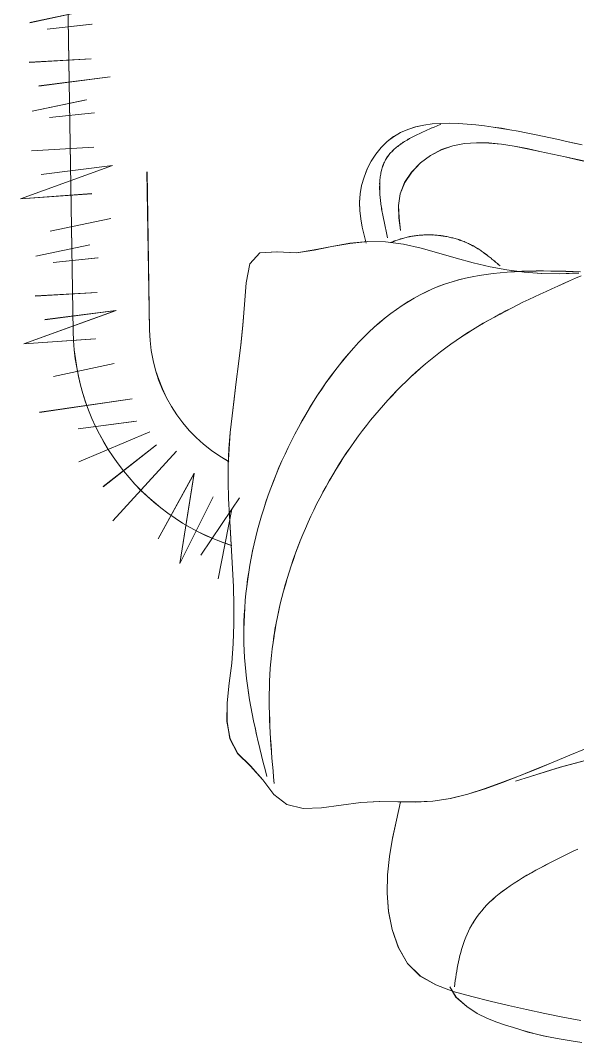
# Model space of a CAD drawing. Header units: centimetres. Extents: x 3695 to 5327, y 1631 to 2449.
# Drawn here: x 4615 to 4671.2, y 1802.5 to 1905.7 of the extents above; entities that cross this region are included whole.
import ezdxf

# ---------------------------------------------------------------- set-up
doc = ezdxf.new("R2010")
doc.units = ezdxf.units.CM
doc.layers.add('傢俱', color=7, linetype='Continuous', lineweight=15)

# ---------------------------------------------------------------- blocks, each defined once
blk = doc.blocks.new('沙發030')
for p, q in [((72.03, -2.78), (73.1, -2.96)), ((73.1, -2.96), (74.11, -3.14)), ((74.11, -3.14), (75.05, -3.33)), ((75.05, -3.33), (75.92, -3.52)), ((75.92, -3.52), (76.72, -3.72)), ((76.72, -3.72), (77.46, -3.93)), ((77.46, -3.93), (78.19, -4.16)), ((72.11, -5.02), (73.92, -5.38)), ((78.19, -4.16), (78.92, -4.4)), ((78.92, -4.4), (79.71, -4.67)), ((79.71, -4.67), (80.58, -4.97)), ((80.58, -4.97), (81.53, -5.35)), ((73.92, -5.38), (75.74, -5.77)), ((75.74, -5.77), (77.56, -6.19)), ((81.53, -5.35), (82.54, -5.87)), ((82.54, -5.87), (83.59, -6.59)), ((77.56, -6.19), (79.39, -6.63)), ((79.39, -6.63), (81.22, -7.1)), ((81.22, -7.1), (83.07, -7.61)), ((83.59, -6.59), (84.66, -7.57)), ((83.07, -7.61), (84.92, -8.15)), ((84.66, -7.57), (85.27, -8.6)), ((84.92, -8.15), (86.68, -8.83)), ((84.7, -9.24), (84.65, -9.56)), ((84.75, -8.93), (84.7, -9.24)), ((84.8, -8.62), (84.75, -8.93)), ((86.68, -8.83), (88.25, -9.76)), ((84.54, -10.19), (84.48, -10.5)), ((84.59, -9.87), (84.54, -10.19)), ((84.65, -9.56), (84.59, -9.87)), ((88.25, -9.76), (89.49, -11.05)), ((84.35, -11.12), (84.27, -11.44)), ((84.41, -10.81), (84.35, -11.12)), ((84.48, -10.5), (84.41, -10.81)), ((89.49, -11.05), (90.39, -12.68)), ((84.02, -12.36), (83.92, -12.67)), ((84.11, -12.06), (84.02, -12.36)), ((84.2, -11.75), (84.11, -12.06)), ((84.27, -11.44), (84.2, -11.75)), ((83.7, -13.28), (83.57, -13.59)), ((83.82, -12.98), (83.7, -13.28)), ((83.92, -12.67), (83.82, -12.98)), ((90.39, -12.68), (90.99, -14.49)), ((83.29, -14.19), (83.14, -14.49)), ((83.44, -13.89), (83.29, -14.19)), ((83.57, -13.59), (83.44, -13.89)), ((82.59, -15.37), (82.38, -15.66)), ((82.79, -15.08), (82.59, -15.37)), ((82.97, -14.78), (82.79, -15.08)), ((83.14, -14.49), (82.97, -14.78)), ((90.99, -14.49), (91.33, -16.33)), ((81.92, -16.24), (81.67, -16.53)), ((82.16, -15.95), (81.92, -16.24)), ((82.38, -15.66), (82.16, -15.95)), ((91.33, -16.33), (91.44, -18.17)), ((80.8, -17.37), (80.48, -17.64)), ((81.11, -17.09), (80.8, -17.37)), ((81.4, -16.81), (81.11, -17.09)), ((81.67, -16.53), (81.4, -16.81)), ((79.4, -18.45), (79.01, -18.71)), ((79.78, -18.18), (79.4, -18.45)), ((80.14, -17.91), (79.78, -18.18)), ((80.48, -17.64), (80.14, -17.91)), ((91.44, -18.17), (91.36, -20.01)), ((77.75, -19.49), (77.31, -19.74)), ((78.18, -19.23), (77.75, -19.49)), ((78.6, -18.97), (78.18, -19.23)), ((79.01, -18.71), (78.6, -18.97)), ((75.93, -20.48), (75.46, -20.72)), ((76.4, -20.23), (75.93, -20.48)), ((76.86, -19.99), (76.4, -20.23)), ((77.31, -19.74), (76.86, -19.99)), ((91.36, -20.01), (91.13, -21.85)), ((73.55, -21.64), (73.07, -21.87)), ((74.03, -21.42), (73.55, -21.64)), ((74.51, -21.19), (74.03, -21.42)), ((74.98, -20.95), (74.51, -21.19)), ((75.46, -20.72), (74.98, -20.95)), ((72.59, -22.09), (72.12, -22.31)), ((73.07, -21.87), (72.59, -22.09)), ((91.13, -21.85), (90.79, -23.69)), ((90.79, -23.69), (90.38, -25.52)), ((90.38, -25.52), (89.93, -27.36)), ((83.14, -28.02), (84.91, -27.61)), ((84.91, -27.61), (86.67, -27.37)), ((86.67, -27.37), (88.43, -27.32)), ((88.43, -27.32), (90.21, -27.37)), ((90.21, -27.37), (92.04, -27.42)), ((92.04, -27.42), (93.95, -27.35)), ((93.95, -27.35), (95.94, -27.11)), ((95.94, -27.11), (97.92, -26.88)), ((97.92, -26.88), (99.78, -26.86)), ((99.78, -26.86), (101.4, -27.27)), ((101.4, -27.27), (102.69, -28.32)), ((79.63, -29.16), (81.38, -28.55)), ((81.38, -28.55), (83.14, -28.02)), ((102.69, -28.32), (103.79, -29.8)), ((75.28, -30.15), (76.79, -29.71)), ((76.18, -30.45), (77.89, -29.8)), ((76.79, -29.71), (78.3, -29.27)), ((77.89, -29.8), (79.63, -29.16)), ((102.65, -29.41), (102.7, -30.06)), ((103.79, -29.8), (105.02, -31.23)), ((72.24, -30.98), (73.76, -30.58)), ((73.76, -30.58), (75.28, -30.15)), ((74.48, -31.11), (76.18, -30.45)), ((102.7, -30.06), (102.74, -30.7)), ((102.74, -30.7), (102.79, -31.35)), ((103.38, -30.14), (103.54, -30.84)), ((103.54, -30.84), (103.71, -31.55)), ((70.72, -31.35), (72.24, -30.98)), ((71.11, -32.45), (72.79, -31.78)), ((72.79, -31.78), (74.48, -31.11)), ((102.79, -31.35), (102.83, -31.99)), ((103.71, -31.55), (103.87, -32.25)), ((105.02, -31.23), (106.28, -32.5)), ((102.83, -31.99), (102.87, -32.63)), ((102.87, -32.63), (102.91, -33.28)), ((103.87, -32.25), (104.03, -32.96)), ((104.03, -32.96), (104.19, -33.66)), ((106.28, -32.5), (107.03, -34)), ((102.91, -33.28), (102.94, -33.92)), ((102.94, -33.92), (102.97, -34.57)), ((104.19, -33.66), (104.34, -34.37)), ((107.03, -34), (107.31, -35.73)), ((102.97, -34.57), (102.99, -35.21)), ((104.34, -34.37), (104.48, -35.08)), ((102.99, -35.21), (103, -35.86)), ((103, -35.86), (103.02, -36.51)), ((104.48, -35.08), (104.62, -35.78)), ((104.62, -35.78), (104.75, -36.49)), ((107.31, -35.73), (107.25, -37.63)), ((103.02, -36.51), (103.02, -37.15)), ((104.75, -36.49), (104.88, -37.2)), ((103.01, -37.8), (103, -38.45)), ((103.02, -37.15), (103.01, -37.8)), ((104.88, -37.2), (104.99, -37.91)), ((104.99, -37.91), (105.09, -38.62)), ((107.25, -37.63), (107.01, -39.62)), ((102.98, -39.09), (102.95, -39.74)), ((103, -38.45), (102.98, -39.09)), ((105.09, -38.62), (105.19, -39.33)), ((102.95, -39.74), (102.91, -40.39)), ((105.19, -39.33), (105.27, -40.04)), ((105.27, -40.04), (105.33, -40.75)), ((107.01, -39.62), (106.74, -41.63)), ((102.85, -41.04), (102.79, -41.69)), ((102.91, -40.39), (102.85, -41.04)), ((105.33, -40.75), (105.39, -41.46)), ((102.79, -41.69), (102.72, -42.34)), ((105.39, -41.46), (105.43, -42.18)), ((105.43, -42.18), (105.45, -42.89)), ((106.74, -41.63), (106.55, -43.62)), ((102.63, -42.99), (102.53, -43.64)), ((102.72, -42.34), (102.63, -42.99)), ((105.45, -42.89), (105.47, -43.61)), ((102.43, -44.28), (102.31, -44.93)), ((102.53, -43.64), (102.43, -44.28)), ((105.47, -44.33), (105.45, -45.04)), ((105.47, -43.61), (105.47, -44.33)), ((106.55, -43.62), (106.45, -45.56)), ((102.31, -44.93), (102.18, -45.58)), ((105.45, -45.04), (105.43, -45.76)), ((102.05, -46.23), (101.9, -46.87)), ((102.18, -45.58), (102.05, -46.23)), ((105.43, -45.76), (105.39, -46.48)), ((106.45, -45.56), (106.42, -47.46)), ((101.9, -46.87), (101.74, -47.52)), ((105.33, -47.19), (105.27, -47.91)), ((105.39, -46.48), (105.33, -47.19)), ((101.57, -48.16), (101.39, -48.8)), ((101.74, -47.52), (101.57, -48.16)), ((105.27, -47.91), (105.19, -48.63)), ((106.42, -47.46), (106.44, -49.34)), ((101.2, -49.44), (101.01, -50.08)), ((101.39, -48.8), (101.2, -49.44)), ((105.1, -49.34), (104.99, -50.06)), ((105.19, -48.63), (105.1, -49.34)), ((106.44, -49.34), (106.49, -51.17)), ((101.01, -50.08), (100.8, -50.72)), ((104.99, -50.06), (104.87, -50.77)), ((106.47, -57.16), (107.95, -50.16)), ((100.58, -51.35), (100.36, -51.98)), ((100.8, -50.72), (100.58, -51.35)), ((104.74, -51.48), (104.6, -52.19)), ((104.87, -50.77), (104.74, -51.48)), ((106.49, -51.17), (106.57, -52.98)), ((100.36, -51.98), (100.12, -52.61)), ((104.6, -52.19), (104.45, -52.91)), ((106.47, -57.16), (109.68, -52.56)), ((108.35, -58.44), (111.82, -51.76)), ((111.82, -51.76), (110.22, -60.84)), ((99.87, -53.24), (99.62, -53.86)), ((100.12, -52.61), (99.87, -53.24)), ((104.28, -53.61), (104.1, -54.32)), ((104.45, -52.91), (104.28, -53.61)), ((106.57, -52.98), (106.66, -54.76)), ((99.36, -54.48), (99.08, -55.1)), ((99.62, -53.86), (99.36, -54.48)), ((104.1, -54.32), (103.91, -55.03)), ((110.22, -60.84), (113.96, -54.3)), ((99.08, -55.1), (98.8, -55.71)), ((103.91, -55.03), (103.71, -55.73)), ((106.66, -54.76), (106.73, -56.5)), ((98.51, -56.32), (98.21, -56.92)), ((98.8, -55.71), (98.51, -56.32)), ((103.49, -56.43), (103.26, -57.13)), ((103.71, -55.73), (103.49, -56.43)), ((106.73, -56.5), (106.79, -58.23)), ((111.95, -63.11), (118.5, -56.17)), ((97.91, -57.52), (97.59, -58.12)), ((98.21, -56.92), (97.91, -57.52)), ((103.26, -57.13), (103.02, -57.83)), ((105.68, -58.3), (106.47, -57.16)), ((97.27, -58.71), (96.93, -59.3)), ((97.59, -58.12), (97.27, -58.71)), ((102.77, -58.52), (102.51, -59.21)), ((103.02, -57.83), (102.77, -58.52)), ((106.79, -58.23), (106.8, -59.92)), ((96.93, -59.3), (96.59, -59.88)), ((102.51, -59.21), (102.23, -59.9)), ((113.96, -63.77), (119.43, -59.64)), ((96.24, -60.45), (95.89, -61.03)), ((96.59, -59.88), (96.24, -60.45)), ((101.95, -60.58), (101.65, -61.27)), ((102.23, -59.9), (101.95, -60.58)), ((106.8, -59.92), (106.76, -61.6)), ((95.52, -61.59), (95.15, -62.15)), ((95.89, -61.03), (95.52, -61.59)), ((101.65, -61.27), (101.34, -61.95)), ((106.76, -61.6), (106.66, -63.25)), ((94.77, -62.71), (94.38, -63.26)), ((95.15, -62.15), (94.77, -62.71)), ((101.02, -62.62), (100.69, -63.29)), ((101.34, -61.95), (101.02, -62.62)), ((114.62, -65.11), (121.83, -62.17)), ((93.98, -63.8), (93.58, -64.34)), ((94.38, -63.26), (93.98, -63.8)), ((100.69, -63.29), (100.35, -63.96)), ((106.66, -63.25), (106.5, -64.91)), ((93.17, -64.87), (92.75, -65.39)), ((93.58, -64.34), (93.17, -64.87)), ((99.99, -64.62), (99.63, -65.28)), ((100.35, -63.96), (99.99, -64.62)), ((106.5, -64.91), (106.3, -66.57)), ((92.33, -65.91), (91.9, -66.42)), ((92.75, -65.39), (92.33, -65.91)), ((99.25, -65.94), (98.87, -66.59)), ((99.63, -65.28), (99.25, -65.94)), ((115.96, -66.18), (121.83, -65.51)), ((91.46, -66.92), (91.01, -67.41)), ((91.9, -66.42), (91.46, -66.92)), ((98.87, -66.59), (98.47, -67.24)), ((106.3, -66.57), (106.07, -68.27)), ((90.56, -67.9), (90.1, -68.38)), ((91.01, -67.41), (90.56, -67.9)), ((98.06, -67.88), (97.64, -68.51)), ((98.47, -67.24), (98.06, -67.88)), ((116.36, -68.44), (125.71, -67.24)), ((89.63, -68.85), (89.16, -69.31)), ((90.1, -68.38), (89.63, -68.85)), ((97.64, -68.51), (97.21, -69.14)), ((106.07, -68.27), (105.82, -70.01)), ((88.68, -69.77), (88.2, -70.21)), ((89.16, -69.31), (88.68, -69.77)), ((96.77, -69.75), (96.32, -70.36)), ((97.21, -69.14), (96.77, -69.75)), ((105.82, -70.01), (105.56, -71.82)), ((87.21, -71.08), (86.7, -71.5)), ((87.7, -70.65), (87.21, -71.08)), ((88.2, -70.21), (87.7, -70.65)), ((95.86, -70.96), (95.39, -71.54)), ((96.32, -70.36), (95.86, -70.96)), ((118.09, -72.05), (124.24, -70.85)), ((86.19, -71.91), (85.68, -72.31)), ((86.7, -71.5), (86.19, -71.91)), ((94.91, -72.12), (94.42, -72.68)), ((95.39, -71.54), (94.91, -72.12)), ((105.56, -71.82), (105.31, -73.71)), ((84.63, -73.08), (84.1, -73.46)), ((85.16, -72.7), (84.63, -73.08)), ((85.68, -72.31), (85.16, -72.7)), ((94.42, -72.68), (93.92, -73.23)), ((83.02, -74.17), (82.47, -74.51)), ((83.56, -73.82), (83.02, -74.17)), ((84.1, -73.46), (83.56, -73.82)), ((93.41, -73.76), (92.88, -74.28)), ((93.92, -73.23), (93.41, -73.76)), ((105.31, -73.71), (105.07, -75.69)), ((127.17, -74.18), (117.83, -77.38)), ((119.96, -74.58), (127.17, -74.18)), ((81.36, -75.18), (80.8, -75.5)), ((81.92, -74.85), (81.36, -75.18)), ((82.47, -74.51), (81.92, -74.85)), ((91.81, -75.28), (91.26, -75.75)), ((92.35, -74.79), (91.81, -75.28)), ((92.88, -74.28), (92.35, -74.79)), ((79.67, -76.11), (79.1, -76.41)), ((80.24, -75.81), (79.67, -76.11)), ((80.8, -75.5), (80.24, -75.81)), ((90.7, -76.2), (90.13, -76.63)), ((91.26, -75.75), (90.7, -76.2)), ((105.07, -75.69), (104.86, -77.78)), ((114.48, -75.34), (114.48, -91.33)), ((122.18, -75.34), (122.18, -113.77)), ((77.36, -77.27), (76.78, -77.55)), ((77.94, -76.99), (77.36, -77.27)), ((78.52, -76.71), (77.94, -76.99)), ((79.1, -76.41), (78.52, -76.71)), ((89.55, -77.04), (88.95, -77.44)), ((90.13, -76.63), (89.55, -77.04)), ((117.83, -77.38), (125.04, -76.58)), ((75.01, -78.36), (74.42, -78.62)), ((75.6, -78.09), (75.01, -78.36)), ((76.19, -77.82), (75.6, -78.09)), ((76.78, -77.55), (76.19, -77.82)), ((87.74, -78.16), (87.13, -78.48)), ((88.35, -77.81), (87.74, -78.16)), ((88.95, -77.44), (88.35, -77.81)), ((104.86, -77.78), (104.67, -79.97)), ((72.63, -79.39), (72.03, -79.64)), ((73.23, -79.13), (72.63, -79.39)), ((73.82, -78.88), (73.23, -79.13)), ((74.42, -78.62), (73.82, -78.88)), ((85.21, -79.31), (84.56, -79.54)), ((85.86, -79.06), (85.21, -79.31)), ((86.5, -78.78), (85.86, -79.06)), ((87.13, -78.48), (86.5, -78.78)), ((119.7, -79.25), (125.97, -78.99)), ((71.44, -79.89), (70.84, -80.14)), ((73, -80.37), (71.09, -80.42)), ((72.03, -79.64), (71.44, -79.89)), ((74.83, -80.44), (73, -80.37)), ((76.6, -80.6), (74.83, -80.44)), ((80.45, -80.43), (79.74, -80.51)), ((81.15, -80.33), (80.45, -80.43)), ((81.85, -80.21), (81.15, -80.33)), ((82.54, -80.08), (81.85, -80.21)), ((83.22, -79.92), (82.54, -80.08)), ((83.89, -79.74), (83.22, -79.92)), ((84.56, -79.54), (83.89, -79.74)), ((104.67, -79.97), (104.25, -81.89)), ((71.66, -80.57), (70.91, -80.54)), ((72.41, -80.61), (71.66, -80.57)), ((73.15, -80.64), (72.41, -80.61)), ((73.9, -80.66), (73.15, -80.64)), ((74.64, -80.68), (73.9, -80.66)), ((75.38, -80.69), (74.64, -80.68)), ((76.12, -80.69), (75.38, -80.69)), ((76.85, -80.68), (76.12, -80.69)), ((78.33, -80.86), (76.6, -80.6)), ((77.58, -80.66), (76.85, -80.68)), ((78.31, -80.62), (77.58, -80.66)), ((79.03, -80.57), (78.31, -80.62)), ((80.03, -81.2), (78.33, -80.86)), ((79.02, -81.27), (79.11, -81.35)), ((79.74, -80.51), (79.03, -80.57)), ((79.11, -81.35), (79.2, -81.43)), ((79.2, -81.43), (79.29, -81.5)), ((81.73, -81.63), (80.03, -81.2)), ((79.29, -81.5), (79.38, -81.58)), ((79.38, -81.58), (79.47, -81.66)), ((79.47, -81.66), (79.56, -81.74)), ((79.56, -81.74), (79.65, -81.82)), ((79.65, -81.82), (79.74, -81.89)), ((79.74, -81.89), (79.83, -81.97)), ((79.83, -81.97), (79.92, -82.05)), ((79.92, -82.05), (80.01, -82.12)), ((80.01, -82.12), (80.1, -82.2)), ((80.1, -82.2), (80.2, -82.27)), ((80.2, -82.27), (80.29, -82.35)), ((80.29, -82.35), (80.38, -82.42)), ((80.38, -82.42), (80.48, -82.49)), ((80.48, -82.49), (80.57, -82.56)), ((83.44, -82.12), (81.73, -81.63)), ((85.18, -82.66), (83.44, -82.12)), ((104.25, -81.89), (103.24, -82.98)), ((119.56, -82.72), (124.1, -82.32)), ((80.57, -82.56), (80.66, -82.63)), ((80.66, -82.63), (80.76, -82.7)), ((80.76, -82.7), (80.86, -82.77)), ((80.86, -82.77), (80.95, -82.84)), ((80.95, -82.84), (81.05, -82.91)), ((81.05, -82.91), (81.15, -82.98)), ((81.15, -82.98), (81.25, -83.04)), ((81.25, -83.04), (81.35, -83.1)), ((81.35, -83.1), (81.45, -83.17)), ((81.45, -83.17), (81.55, -83.23)), ((81.55, -83.23), (81.65, -83.29)), ((81.65, -83.29), (81.75, -83.35)), ((81.75, -83.35), (81.86, -83.41)), ((81.86, -83.41), (81.96, -83.46)), ((81.96, -83.46), (82.07, -83.52)), ((82.07, -83.52), (82.17, -83.57)), ((86.94, -83.18), (85.18, -82.66)), ((88.72, -83.62), (86.94, -83.18)), ((95.96, -83.5), (94.15, -83.78)), ((97.75, -83.17), (95.96, -83.5)), ((99.54, -82.92), (97.75, -83.17)), ((101.49, -83.05), (99.54, -82.92)), ((103.24, -82.98), (101.49, -83.05)), ((120.36, -84.06), (125.84, -82.99)), ((82.17, -83.57), (82.28, -83.62)), ((82.28, -83.62), (82.39, -83.67)), ((82.39, -83.67), (82.5, -83.72)), ((82.5, -83.72), (82.61, -83.77)), ((82.61, -83.77), (82.72, -83.81)), ((82.72, -83.81), (82.83, -83.86)), ((82.83, -83.86), (82.94, -83.9)), ((82.94, -83.9), (83.06, -83.94)), ((83.06, -83.94), (83.17, -83.98)), ((83.17, -83.98), (83.28, -84.02)), ((83.28, -84.02), (83.4, -84.06)), ((83.4, -84.06), (83.51, -84.1)), ((83.51, -84.1), (83.63, -84.13)), ((83.63, -84.13), (83.75, -84.16)), ((83.75, -84.16), (83.87, -84.19)), ((83.87, -84.19), (83.98, -84.22)), ((83.98, -84.22), (84.1, -84.25)), ((84.1, -84.25), (84.22, -84.28)), ((84.22, -84.28), (84.34, -84.3)), ((84.34, -84.3), (84.46, -84.33)), ((84.46, -84.33), (84.58, -84.35)), ((84.58, -84.35), (84.7, -84.37)), ((84.7, -84.37), (84.82, -84.39)), ((84.82, -84.39), (84.94, -84.41)), ((84.94, -84.41), (85.06, -84.43)), ((85.06, -84.43), (85.18, -84.44)), ((85.18, -84.44), (85.31, -84.45)), ((85.31, -84.45), (85.43, -84.47)), ((85.43, -84.47), (85.55, -84.48)), ((85.55, -84.48), (85.67, -84.49)), ((85.67, -84.49), (85.79, -84.49)), ((85.79, -84.49), (85.92, -84.5)), ((85.92, -84.5), (86.04, -84.5)), ((86.04, -84.5), (86.16, -84.51)), ((86.16, -84.51), (86.28, -84.51)), ((86.28, -84.51), (86.41, -84.51)), ((86.41, -84.51), (86.53, -84.51)), ((86.53, -84.51), (86.65, -84.51)), ((86.65, -84.51), (86.77, -84.5)), ((86.77, -84.5), (86.89, -84.5)), ((86.89, -84.5), (87.01, -84.49)), ((87.01, -84.49), (87.14, -84.48)), ((87.14, -84.48), (87.26, -84.47)), ((87.26, -84.47), (87.38, -84.46)), ((87.38, -84.46), (87.5, -84.44)), ((87.5, -84.44), (87.62, -84.43)), ((87.62, -84.43), (87.74, -84.41)), ((87.74, -84.41), (87.86, -84.4)), ((87.86, -84.4), (87.98, -84.38)), ((87.98, -84.38), (88.1, -84.36)), ((88.1, -84.36), (88.21, -84.33)), ((88.21, -84.33), (88.33, -84.31)), ((88.33, -84.31), (88.45, -84.28)), ((88.45, -84.28), (88.57, -84.26)), ((88.57, -84.26), (88.68, -84.23)), ((88.68, -84.23), (88.8, -84.2)), ((90.52, -83.89), (88.72, -83.62)), ((88.8, -84.2), (88.91, -84.17)), ((88.91, -84.17), (89.03, -84.14)), ((89.03, -84.14), (89.14, -84.1)), ((89.14, -84.1), (89.25, -84.07)), ((89.25, -84.07), (89.37, -84.03)), ((89.37, -84.03), (89.48, -83.99)), ((89.48, -83.99), (89.59, -83.95)), ((89.59, -83.95), (89.7, -83.92)), ((89.7, -83.92), (89.81, -83.88)), ((89.81, -83.88), (89.93, -83.84)), ((89.93, -83.84), (90.04, -83.8)), ((90.32, -84.29), (90.35, -84.45)), ((90.35, -84.45), (90.38, -84.62)), ((92.33, -83.94), (90.52, -83.89)), ((94.15, -83.78), (92.33, -83.94)), ((92.68, -84.59), (92.48, -83.77)), ((89, -85.02), (89.14, -86.27)), ((90.38, -84.62), (90.42, -84.78)), ((90.42, -84.78), (90.45, -84.95)), ((90.45, -84.95), (90.49, -85.11)), ((90.49, -85.11), (90.52, -85.27)), ((90.52, -85.27), (90.55, -85.44)), ((90.55, -85.44), (90.58, -85.6)), ((92.86, -85.41), (92.68, -84.59)), ((93, -86.23), (92.86, -85.41)), ((118.21, -86.69), (124.35, -85.49)), ((89.14, -86.27), (89.16, -87.51)), ((90.58, -85.6), (90.62, -85.76)), ((90.62, -85.76), (90.65, -85.92)), ((90.65, -85.92), (90.68, -86.09)), ((90.68, -86.09), (90.71, -86.25)), ((90.71, -86.25), (90.73, -86.41)), ((90.73, -86.41), (90.76, -86.57)), ((90.76, -86.57), (90.79, -86.73)), ((93.08, -87.07), (93, -86.23)), ((89.16, -87.51), (88.98, -88.7)), ((90.79, -86.73), (90.82, -86.89)), ((90.82, -86.89), (90.84, -87.05)), ((90.84, -87.05), (90.86, -87.21)), ((90.86, -87.21), (90.89, -87.36)), ((90.89, -87.36), (90.91, -87.52)), ((90.91, -87.52), (90.93, -87.68)), ((93.09, -87.91), (93.08, -87.07)), ((90.93, -87.68), (90.95, -87.83)), ((90.95, -87.83), (90.96, -87.99)), ((90.96, -87.99), (90.98, -88.14)), ((90.98, -88.14), (90.99, -88.29)), ((90.99, -88.29), (91, -88.44)), ((91, -88.44), (91.02, -88.6)), ((91.02, -88.6), (91.02, -88.74)), ((93.02, -88.76), (93.09, -87.91)), ((88.98, -88.7), (88.5, -89.84)), ((91.02, -88.74), (91.03, -88.89)), ((91.03, -88.89), (91.04, -89.04)), ((91.04, -89.48), (91.03, -89.62)), ((91.03, -89.62), (91.03, -89.76)), ((91.04, -89.04), (91.04, -89.19)), ((91.04, -89.19), (91.04, -89.33)), ((91.04, -89.33), (91.04, -89.48)), ((92.59, -90.44), (92.85, -89.61)), ((92.85, -89.61), (93.02, -88.76)), ((127.29, -88.82), (117.94, -92.02)), ((120.08, -89.22), (127.29, -88.82)), ((88.5, -89.84), (87.78, -90.87)), ((90.91, -90.71), (90.89, -90.84)), ((90.94, -90.58), (90.91, -90.71)), ((90.96, -90.45), (90.94, -90.58)), ((90.98, -90.31), (90.96, -90.45)), ((90.99, -90.18), (90.98, -90.31)), ((91.01, -90.04), (90.99, -90.18)), ((91.02, -89.9), (91.01, -90.04)), ((91.03, -89.76), (91.02, -89.9)), ((92.26, -91.25), (92.59, -90.44)), ((71.03, -91.86), (69.79, -91.57)), ((86.88, -91.78), (85.85, -92.53)), ((87.78, -90.87), (86.88, -91.78)), ((90.62, -91.7), (90.56, -91.82)), ((90.66, -91.59), (90.62, -91.7)), ((90.71, -91.47), (90.66, -91.59)), ((90.75, -91.34), (90.71, -91.47)), ((90.79, -91.22), (90.75, -91.34)), ((90.83, -91.1), (90.79, -91.22)), ((90.86, -90.97), (90.83, -91.1)), ((90.89, -90.84), (90.86, -90.97)), ((91.85, -92.03), (92.26, -91.25)), ((117.94, -92.02), (125.15, -91.22)), ((72.28, -92.15), (71.03, -91.86)), ((73.55, -92.45), (72.28, -92.15)), ((74.82, -92.75), (73.55, -92.45)), ((76.11, -93.05), (74.82, -92.75)), ((85.85, -92.53), (84.75, -93.08)), ((89.94, -92.77), (89.85, -92.87)), ((90.02, -92.67), (89.94, -92.77)), ((90.1, -92.57), (90.02, -92.67)), ((90.18, -92.47), (90.1, -92.57)), ((90.25, -92.37), (90.18, -92.47)), ((90.32, -92.26), (90.25, -92.37)), ((90.39, -92.15), (90.32, -92.26)), ((90.45, -92.04), (90.39, -92.15)), ((90.51, -91.93), (90.45, -92.04)), ((90.56, -91.82), (90.51, -91.93)), ((90.82, -93.41), (91.37, -92.75)), ((91.37, -92.75), (91.85, -92.03)), ((70.53, -93.34), (71.33, -93.53)), ((71.33, -93.53), (72.13, -93.72)), ((72.13, -93.72), (72.93, -93.91)), ((77.39, -93.32), (76.11, -93.05)), ((78.67, -93.53), (77.39, -93.32)), ((79.94, -93.68), (78.67, -93.53)), ((81.19, -93.73), (79.94, -93.68)), ((82.41, -93.66), (81.19, -93.73)), ((83.6, -93.45), (82.41, -93.66)), ((84.75, -93.08), (83.6, -93.45)), ((88.7, -93.81), (88.58, -93.89)), ((88.81, -93.73), (88.7, -93.81)), ((88.93, -93.65), (88.81, -93.73)), ((89.04, -93.57), (88.93, -93.65)), ((89.15, -93.49), (89.04, -93.57)), ((89.26, -93.4), (89.15, -93.49)), ((89.37, -93.32), (89.26, -93.4)), ((89.47, -93.23), (89.37, -93.32)), ((89.57, -93.14), (89.47, -93.23)), ((89.66, -93.05), (89.57, -93.14)), ((89.76, -92.96), (89.66, -93.05)), ((89.85, -92.87), (89.76, -92.96)), ((90.22, -93.99), (90.82, -93.41)), ((119.81, -93.89), (126.08, -93.63)), ((72.93, -93.91), (73.73, -94.1)), ((73.73, -94.1), (74.53, -94.29)), ((74.53, -94.29), (75.34, -94.47)), ((75.34, -94.47), (76.16, -94.65)), ((76.16, -94.65), (76.98, -94.82)), ((76.98, -94.82), (77.81, -94.98)), ((86.69, -94.86), (86.55, -94.92)), ((86.84, -94.8), (86.69, -94.86)), ((86.98, -94.73), (86.84, -94.8)), ((87.12, -94.67), (86.98, -94.73)), ((87.26, -94.6), (87.12, -94.67)), ((87.4, -94.53), (87.26, -94.6)), ((87.54, -94.47), (87.4, -94.53)), ((87.67, -94.4), (87.54, -94.47)), ((87.81, -94.33), (87.67, -94.4)), ((87.94, -94.26), (87.81, -94.33)), ((88.07, -94.19), (87.94, -94.26)), ((88.2, -94.11), (88.07, -94.19)), ((88.33, -94.04), (88.2, -94.11)), ((88.45, -93.96), (88.33, -94.04)), ((88.58, -93.89), (88.45, -93.96)), ((88.85, -94.88), (89.56, -94.48)), ((89.56, -94.48), (90.22, -93.99)), ((77.81, -94.98), (78.64, -95.14)), ((78.64, -95.14), (79.49, -95.28)), ((79.49, -95.28), (80.35, -95.41)), ((80.35, -95.41), (81.22, -95.52)), ((81.22, -95.52), (82.11, -95.62)), ((82.11, -95.62), (82.99, -95.69)), ((82.99, -95.69), (83.88, -95.73)), ((83.88, -95.73), (84.76, -95.74)), ((84.9, -95.59), (84.75, -95.65)), ((84.76, -95.74), (85.63, -95.69)), ((85.06, -95.53), (84.9, -95.59)), ((85.21, -95.47), (85.06, -95.53)), ((85.36, -95.41), (85.21, -95.47)), ((85.51, -95.35), (85.36, -95.41)), ((85.66, -95.29), (85.51, -95.35)), ((85.63, -95.69), (86.48, -95.59)), ((85.81, -95.23), (85.66, -95.29)), ((85.96, -95.17), (85.81, -95.23)), ((86.11, -95.11), (85.96, -95.17)), ((86.26, -95.05), (86.11, -95.11)), ((86.4, -94.99), (86.26, -95.05)), ((86.55, -94.92), (86.4, -94.99)), ((86.48, -95.59), (87.3, -95.43)), ((87.3, -95.43), (88.09, -95.19)), ((88.09, -95.19), (88.85, -94.88)), ((119.68, -97.36), (124.22, -96.96)), ((120.48, -98.7), (125.95, -97.63)), ((118.05, -100.97), (125.26, -100.17)), ((119.92, -102.83), (126.2, -102.57)), ((119.79, -106.3), (124.33, -105.9)), ((120.59, -107.64), (126.06, -106.57))]:
    blk.add_line(p, q)
for radius, end in [(23.1, 71.1289), (15.4, 60.2568)]:
    blk.add_arc((99.08, -75.34), radius, 0, end)

msp = doc.modelspace()

# ---------------------------------------------------------------- linework, layer by layer
at = {"layer": '傢俱'}
for p, q in [((4620.32, 1874.29), (4619.7, 1912.71)), ((4621.38, 1906.61), (4615.93, 1905.45)), ((4622.21, 1905.29), (4617.67, 1904.81)), ((4622.13, 1901.82), (4615.86, 1901.45)), ((4624.03, 1899.98), (4616.83, 1899.06)), ((4621.64, 1897.67), (4616.18, 1896.51)), ((4622.46, 1896.35), (4617.93, 1895.87)), ((4654.08, 1894.69), (4653.33, 1894.36)), ((4654.86, 1894.94), (4654.08, 1894.69)), ((4655.69, 1895.11), (4654.86, 1894.94)), ((4655.63, 1894.45), (4655.77, 1894.51)), ((4656.53, 1895.23), (4655.69, 1895.11)), ((4655.77, 1894.51), (4655.92, 1894.58)), ((4655.92, 1894.58), (4656.06, 1894.64)), ((4656.06, 1894.64), (4656.21, 1894.7)), ((4656.21, 1894.7), (4656.36, 1894.77)), ((4656.36, 1894.77), (4656.51, 1894.83)), ((4656.51, 1894.83), (4656.66, 1894.89)), ((4657.4, 1895.29), (4656.53, 1895.23)), ((4656.66, 1894.89), (4656.81, 1894.96)), ((4656.81, 1894.96), (4656.96, 1895.02)), ((4656.96, 1895.02), (4657.11, 1895.08)), ((4657.11, 1895.08), (4657.26, 1895.14)), ((4657.26, 1895.14), (4657.41, 1895.2)), ((4658.28, 1895.3), (4657.4, 1895.29)), ((4659.17, 1895.27), (4658.28, 1895.3)), ((4660.06, 1895.21), (4659.17, 1895.27)), ((4660.94, 1895.13), (4660.06, 1895.21)), ((4661.81, 1895.03), (4660.94, 1895.13)), ((4662.68, 1894.91), (4661.81, 1895.03)), ((4663.53, 1894.79), (4662.68, 1894.91)), ((4664.37, 1894.65), (4663.53, 1894.79)), ((4665.2, 1894.5), (4664.37, 1894.65)), ((4666.02, 1894.34), (4665.2, 1894.5)), ((4651.97, 1893.45), (4651.38, 1892.86)), ((4652.62, 1893.95), (4651.97, 1893.45)), ((4653.33, 1894.36), (4652.62, 1893.95)), ((4653.62, 1893.38), (4653.74, 1893.46)), ((4653.74, 1893.46), (4653.86, 1893.53)), ((4653.86, 1893.53), (4653.99, 1893.61)), ((4653.99, 1893.61), (4654.11, 1893.68)), ((4654.11, 1893.68), (4654.24, 1893.76)), ((4654.24, 1893.76), (4654.37, 1893.83)), ((4654.37, 1893.83), (4654.51, 1893.9)), ((4654.51, 1893.9), (4654.64, 1893.97)), ((4654.64, 1893.97), (4654.78, 1894.04)), ((4654.78, 1894.04), (4654.92, 1894.11)), ((4654.92, 1894.11), (4655.06, 1894.18)), ((4655.06, 1894.18), (4655.2, 1894.25)), ((4655.2, 1894.25), (4655.34, 1894.31)), ((4655.34, 1894.31), (4655.48, 1894.38)), ((4655.48, 1894.38), (4655.63, 1894.45)), ((4666.84, 1894.18), (4666.02, 1894.34)), ((4667.65, 1894.01), (4666.84, 1894.18)), ((4668.46, 1893.84), (4667.65, 1894.01)), ((4669.26, 1893.66), (4668.46, 1893.84)), ((4670.06, 1893.48), (4669.26, 1893.66)), ((4670.87, 1893.3), (4670.06, 1893.48)), ((4622.39, 1892.88), (4616.12, 1892.51)), ((4651.38, 1892.86), (4650.84, 1892.2)), ((4652.36, 1892.34), (4652.45, 1892.43)), ((4652.45, 1892.43), (4652.54, 1892.53)), ((4652.54, 1892.53), (4652.63, 1892.62)), ((4652.63, 1892.62), (4652.73, 1892.71)), ((4652.73, 1892.71), (4652.83, 1892.8)), ((4652.83, 1892.8), (4652.94, 1892.88)), ((4652.94, 1892.88), (4653.04, 1892.97)), ((4653.04, 1892.97), (4653.15, 1893.05)), ((4653.15, 1893.05), (4653.27, 1893.14)), ((4653.27, 1893.14), (4653.38, 1893.22)), ((4653.38, 1893.22), (4653.5, 1893.3)), ((4653.5, 1893.3), (4653.62, 1893.38)), ((4656.37, 1892.06), (4657.46, 1892.64)), ((4657.46, 1892.64), (4658.6, 1893.02)), ((4658.6, 1893.02), (4659.78, 1893.25)), ((4659.78, 1893.25), (4661.01, 1893.34)), ((4661.01, 1893.34), (4662.25, 1893.31)), ((4662.25, 1893.31), (4663.52, 1893.19)), ((4663.52, 1893.19), (4664.81, 1892.99)), ((4664.81, 1892.99), (4666.1, 1892.74)), ((4666.1, 1892.74), (4667.38, 1892.47)), ((4667.38, 1892.47), (4668.66, 1892.19)), ((4671.67, 1893.12), (4670.87, 1893.3)), ((4650.37, 1891.47), (4649.98, 1890.69)), ((4650.84, 1892.2), (4650.37, 1891.47)), ((4651.66, 1891.28), (4651.71, 1891.39)), ((4651.71, 1891.39), (4651.77, 1891.5)), ((4651.77, 1891.5), (4651.83, 1891.62)), ((4651.83, 1891.62), (4651.9, 1891.72)), ((4651.9, 1891.72), (4651.96, 1891.83)), ((4651.96, 1891.83), (4652.04, 1891.94)), ((4652.04, 1891.94), (4652.11, 1892.04)), ((4652.11, 1892.04), (4652.19, 1892.14)), ((4652.19, 1892.14), (4652.27, 1892.24)), ((4652.27, 1892.24), (4652.36, 1892.34)), ((4655.35, 1891.3), (4656.37, 1892.06)), ((4668.66, 1892.19), (4669.93, 1891.91)), ((4669.93, 1891.91), (4671.19, 1891.63)), ((4671.19, 1891.63), (4672.44, 1891.36)), ((4614.99, 1887.69), (4624.29, 1891.04)), ((4624.29, 1891.04), (4617.09, 1890.12)), ((4628.02, 1874.42), (4627.76, 1890.4)), ((4649.98, 1890.69), (4649.65, 1889.87)), ((4651.35, 1890.3), (4651.38, 1890.42)), ((4651.38, 1890.42), (4651.41, 1890.55)), ((4651.41, 1890.55), (4651.44, 1890.68)), ((4651.44, 1890.68), (4651.48, 1890.8)), ((4651.48, 1890.8), (4651.52, 1890.92)), ((4651.52, 1890.92), (4651.56, 1891.04)), ((4651.56, 1891.04), (4651.61, 1891.16)), ((4651.61, 1891.16), (4651.66, 1891.28)), ((4653.75, 1889.33), (4654.45, 1890.38)), ((4654.45, 1890.38), (4655.35, 1891.3)), ((4649.65, 1889.87), (4649.41, 1889.03)), ((4651.23, 1889.21), (4651.24, 1889.35)), ((4651.24, 1889.35), (4651.25, 1889.49)), ((4651.25, 1889.49), (4651.26, 1889.63)), ((4651.26, 1889.63), (4651.27, 1889.77)), ((4651.27, 1889.77), (4651.29, 1889.9)), ((4651.29, 1889.9), (4651.31, 1890.03)), ((4651.31, 1890.03), (4651.33, 1890.17)), ((4651.33, 1890.17), (4651.35, 1890.3)), ((4653.3, 1888.19), (4653.75, 1889.33)), ((4649.41, 1889.03), (4649.26, 1888.17)), ((4651.23, 1889.07), (4651.23, 1889.21)), ((4651.23, 1888.93), (4651.23, 1889.07)), ((4651.23, 1888.78), (4651.23, 1888.93)), ((4651.23, 1888.64), (4651.23, 1888.78)), ((4651.23, 1888.49), (4651.23, 1888.64)), ((4651.24, 1888.35), (4651.23, 1888.49)), ((4651.25, 1888.2), (4651.24, 1888.35)), ((4622.19, 1888.2), (4614.99, 1887.69)), ((4649.26, 1888.17), (4649.19, 1887.32)), ((4649.19, 1887.32), (4649.22, 1886.48)), ((4651.26, 1888.05), (4651.25, 1888.2)), ((4651.27, 1887.9), (4651.26, 1888.05)), ((4651.29, 1887.74), (4651.27, 1887.9)), ((4651.3, 1887.59), (4651.29, 1887.74)), ((4651.32, 1887.44), (4651.3, 1887.59)), ((4651.34, 1887.29), (4651.32, 1887.44)), ((4651.36, 1887.13), (4651.34, 1887.29)), ((4653.13, 1886.99), (4653.3, 1888.19)), ((4649.22, 1886.48), (4649.32, 1885.65)), ((4651.39, 1886.97), (4651.36, 1887.13)), ((4651.41, 1886.82), (4651.39, 1886.97)), ((4651.43, 1886.66), (4651.41, 1886.82)), ((4651.46, 1886.5), (4651.43, 1886.66)), ((4651.49, 1886.34), (4651.46, 1886.5)), ((4651.52, 1886.19), (4651.49, 1886.34)), ((4653.18, 1885.76), (4653.13, 1886.99)), ((4624.1, 1885.7), (4617.98, 1884.4)), ((4649.32, 1885.65), (4649.47, 1884.83)), ((4651.55, 1886.03), (4651.52, 1886.19)), ((4651.58, 1885.87), (4651.55, 1886.03)), ((4651.61, 1885.7), (4651.58, 1885.87)), ((4651.64, 1885.54), (4651.61, 1885.7)), ((4651.67, 1885.38), (4651.64, 1885.54)), ((4651.71, 1885.22), (4651.67, 1885.38)), ((4651.74, 1885.06), (4651.71, 1885.22)), ((4653.33, 1884.5), (4653.18, 1885.76)), ((4649.47, 1884.83), (4649.66, 1884.01)), ((4651.78, 1884.9), (4651.74, 1885.06)), ((4651.81, 1884.73), (4651.78, 1884.9)), ((4651.85, 1884.57), (4651.81, 1884.73)), ((4651.88, 1884.41), (4651.85, 1884.57)), ((4651.92, 1884.24), (4651.88, 1884.41)), ((4651.96, 1884.08), (4651.92, 1884.24)), ((4646.4, 1882.87), (4648.21, 1883.19)), ((4648.21, 1883.19), (4650.02, 1883.37)), ((4649.66, 1884.01), (4649.87, 1883.2)), ((4650.02, 1883.37), (4651.83, 1883.35)), ((4651.83, 1883.35), (4653.64, 1883.11)), ((4651.99, 1883.92), (4651.96, 1884.08)), ((4652.03, 1883.75), (4651.99, 1883.92)), ((4652.43, 1883.31), (4652.32, 1883.26)), ((4652.54, 1883.35), (4652.43, 1883.31)), ((4652.65, 1883.39), (4652.54, 1883.35)), ((4652.76, 1883.43), (4652.65, 1883.39)), ((4652.87, 1883.47), (4652.76, 1883.43)), ((4652.98, 1883.51), (4652.87, 1883.47)), ((4653.1, 1883.55), (4652.98, 1883.51)), ((4653.21, 1883.58), (4653.1, 1883.55)), ((4653.32, 1883.62), (4653.21, 1883.58)), ((4653.43, 1883.66), (4653.32, 1883.62)), ((4653.55, 1883.69), (4653.43, 1883.66)), ((4653.66, 1883.72), (4653.55, 1883.69)), ((4653.78, 1883.75), (4653.66, 1883.72)), ((4653.9, 1883.78), (4653.78, 1883.75)), ((4654.01, 1883.81), (4653.9, 1883.78)), ((4654.13, 1883.83), (4654.01, 1883.81)), ((4654.25, 1883.86), (4654.13, 1883.83)), ((4654.37, 1883.88), (4654.25, 1883.86)), ((4654.49, 1883.9), (4654.37, 1883.88)), ((4654.6, 1883.92), (4654.49, 1883.9)), ((4654.72, 1883.94), (4654.6, 1883.92)), ((4654.84, 1883.95), (4654.72, 1883.94)), ((4654.96, 1883.97), (4654.84, 1883.95)), ((4655.09, 1883.98), (4654.96, 1883.97)), ((4655.21, 1884), (4655.09, 1883.98)), ((4655.33, 1884.01), (4655.21, 1884)), ((4655.45, 1884.02), (4655.33, 1884.01)), ((4655.57, 1884.02), (4655.45, 1884.02)), ((4655.69, 1884.03), (4655.57, 1884.02)), ((4655.81, 1884.03), (4655.69, 1884.03)), ((4655.94, 1884.04), (4655.81, 1884.03)), ((4656.06, 1884.04), (4655.94, 1884.04)), ((4656.18, 1884.04), (4656.06, 1884.04)), ((4656.3, 1884.04), (4656.18, 1884.04)), ((4656.43, 1884.04), (4656.3, 1884.04)), ((4656.55, 1884.03), (4656.43, 1884.04)), ((4656.67, 1884.03), (4656.55, 1884.03)), ((4656.79, 1884.02), (4656.67, 1884.03)), ((4656.92, 1884.01), (4656.79, 1884.02)), ((4657.04, 1884), (4656.92, 1884.01)), ((4657.16, 1883.99), (4657.04, 1884)), ((4657.28, 1883.97), (4657.16, 1883.99)), ((4657.4, 1883.96), (4657.28, 1883.97)), ((4657.52, 1883.94), (4657.4, 1883.96)), ((4657.64, 1883.93), (4657.52, 1883.94)), ((4657.77, 1883.91), (4657.64, 1883.93)), ((4657.89, 1883.89), (4657.77, 1883.91)), ((4658.01, 1883.87), (4657.89, 1883.89)), ((4658.13, 1883.84), (4658.01, 1883.87)), ((4658.24, 1883.82), (4658.13, 1883.84)), ((4658.36, 1883.79), (4658.24, 1883.82)), ((4658.48, 1883.76), (4658.36, 1883.79)), ((4658.6, 1883.73), (4658.48, 1883.76)), ((4658.72, 1883.7), (4658.6, 1883.73)), ((4658.83, 1883.67), (4658.72, 1883.7)), ((4658.95, 1883.64), (4658.83, 1883.67)), ((4659.07, 1883.6), (4658.95, 1883.64)), ((4659.18, 1883.56), (4659.07, 1883.6)), ((4659.3, 1883.53), (4659.18, 1883.56)), ((4659.41, 1883.49), (4659.3, 1883.53)), ((4659.52, 1883.44), (4659.41, 1883.49)), ((4659.63, 1883.4), (4659.52, 1883.44)), ((4659.75, 1883.36), (4659.63, 1883.4)), ((4659.86, 1883.31), (4659.75, 1883.36)), ((4659.97, 1883.26), (4659.86, 1883.31)), ((4660.08, 1883.22), (4659.97, 1883.26)), ((4660.18, 1883.17), (4660.08, 1883.22)), ((4660.29, 1883.11), (4660.18, 1883.17)), ((4621.99, 1883.03), (4616.53, 1881.88)), ((4638.14, 1881.12), (4639.13, 1882.23)), ((4639.13, 1882.23), (4640.87, 1882.33)), ((4640.87, 1882.33), (4642.83, 1882.23)), ((4642.83, 1882.23), (4644.61, 1882.52)), ((4644.61, 1882.52), (4646.4, 1882.87)), ((4653.64, 1883.11), (4655.42, 1882.7)), ((4655.42, 1882.7), (4657.2, 1882.21)), ((4657.2, 1882.21), (4658.94, 1881.7)), ((4660.4, 1883.06), (4660.29, 1883.11)), ((4660.5, 1883.01), (4660.4, 1883.06)), ((4660.61, 1882.95), (4660.5, 1883.01)), ((4660.71, 1882.89), (4660.61, 1882.95)), ((4660.82, 1882.84), (4660.71, 1882.89)), ((4660.92, 1882.78), (4660.82, 1882.84)), ((4661.02, 1882.71), (4660.92, 1882.78)), ((4661.12, 1882.65), (4661.02, 1882.71)), ((4661.22, 1882.59), (4661.12, 1882.65)), ((4661.32, 1882.52), (4661.22, 1882.59)), ((4661.42, 1882.46), (4661.32, 1882.52)), ((4661.51, 1882.39), (4661.42, 1882.46)), ((4661.61, 1882.32), (4661.51, 1882.39)), ((4661.71, 1882.25), (4661.61, 1882.32)), ((4661.8, 1882.18), (4661.71, 1882.25)), ((4661.9, 1882.11), (4661.8, 1882.18)), ((4661.99, 1882.04), (4661.9, 1882.11)), ((4622.81, 1881.71), (4618.28, 1881.24)), ((4637.75, 1879.2), (4638.14, 1881.12)), ((4658.94, 1881.7), (4660.66, 1881.23)), ((4660.66, 1881.23), (4662.37, 1880.83)), ((4662.09, 1881.97), (4661.99, 1882.04)), ((4662.18, 1881.9), (4662.09, 1881.97)), ((4662.27, 1881.83), (4662.18, 1881.9)), ((4662.37, 1881.75), (4662.27, 1881.83)), ((4662.46, 1881.68), (4662.37, 1881.75)), ((4662.55, 1881.6), (4662.46, 1881.68)), ((4662.64, 1881.53), (4662.55, 1881.6)), ((4662.74, 1881.45), (4662.64, 1881.53)), ((4662.83, 1881.38), (4662.74, 1881.45)), ((4662.92, 1881.3), (4662.83, 1881.38)), ((4663.01, 1881.22), (4662.92, 1881.3)), ((4663.1, 1881.15), (4663.01, 1881.22)), ((4663.19, 1881.07), (4663.1, 1881.15)), ((4663.28, 1880.99), (4663.19, 1881.07)), ((4661.26, 1879.94), (4661.96, 1880.05)), ((4661.96, 1880.05), (4662.67, 1880.14)), ((4662.37, 1880.83), (4664.07, 1880.52)), ((4662.67, 1880.14), (4663.38, 1880.22)), ((4663.37, 1880.92), (4663.28, 1880.99)), ((4663.38, 1880.22), (4664.1, 1880.28)), ((4664.07, 1880.52), (4665.8, 1880.29)), ((4664.1, 1880.28), (4664.82, 1880.33)), ((4664.82, 1880.33), (4665.55, 1880.36)), ((4665.55, 1880.36), (4666.28, 1880.38)), ((4665.8, 1880.29), (4667.57, 1880.15)), ((4666.28, 1880.38), (4667.02, 1880.39)), ((4667.02, 1880.39), (4667.76, 1880.4)), ((4667.57, 1880.15), (4669.41, 1880.12)), ((4667.76, 1880.4), (4668.5, 1880.39)), ((4668.5, 1880.39), (4669.25, 1880.38)), ((4669.25, 1880.38), (4670, 1880.36)), ((4669.41, 1880.12), (4671.32, 1880.19)), ((4670, 1880.36), (4670.75, 1880.34)), ((4670.75, 1880.34), (4671.5, 1880.31)), ((4637.59, 1877.01), (4637.75, 1879.2)), ((4657.21, 1878.86), (4657.87, 1879.1)), ((4657.87, 1879.1), (4658.53, 1879.31)), ((4658.53, 1879.31), (4659.2, 1879.5)), ((4659.2, 1879.5), (4659.88, 1879.67)), ((4659.88, 1879.67), (4660.56, 1879.81)), ((4660.56, 1879.81), (4661.26, 1879.94)), ((4669.2, 1878.88), (4669.79, 1879.14)), ((4669.79, 1879.14), (4670.38, 1879.4)), ((4670.38, 1879.4), (4670.98, 1879.66)), ((4670.98, 1879.66), (4671.57, 1879.92)), ((4622.73, 1878.24), (4616.46, 1877.87)), ((4654.7, 1877.66), (4655.31, 1878)), ((4655.31, 1878), (4655.94, 1878.31)), ((4655.94, 1878.31), (4656.57, 1878.6)), ((4656.57, 1878.6), (4657.21, 1878.86)), ((4666.84, 1877.8), (4667.43, 1878.07)), ((4667.43, 1878.07), (4668.02, 1878.34)), ((4668.02, 1878.34), (4668.61, 1878.61)), ((4668.61, 1878.61), (4669.2, 1878.88)), ((4637.42, 1874.91), (4637.59, 1877.01)), ((4653.5, 1876.92), (4654.1, 1877.3)), ((4654.1, 1877.3), (4654.7, 1877.66)), ((4664.52, 1876.66), (4665.1, 1876.95)), ((4665.1, 1876.95), (4665.68, 1877.24)), ((4665.68, 1877.24), (4666.26, 1877.52)), ((4666.26, 1877.52), (4666.84, 1877.8)), ((4615.34, 1873.05), (4624.63, 1876.4)), ((4624.63, 1876.4), (4617.44, 1875.49)), ((4651.78, 1875.66), (4652.34, 1876.1)), ((4652.34, 1876.1), (4652.92, 1876.52)), ((4652.92, 1876.52), (4653.5, 1876.92)), ((4662.81, 1875.75), (4663.38, 1876.06)), ((4663.38, 1876.06), (4663.95, 1876.36)), ((4663.95, 1876.36), (4664.52, 1876.66)), ((4637.21, 1872.93), (4637.42, 1874.91)), ((4650.68, 1874.72), (4651.23, 1875.2)), ((4651.23, 1875.2), (4651.78, 1875.66)), ((4661.13, 1874.79), (4661.68, 1875.12)), ((4661.68, 1875.12), (4662.24, 1875.44)), ((4662.24, 1875.44), (4662.81, 1875.75)), ((4649.62, 1873.71), (4650.15, 1874.22)), ((4650.15, 1874.22), (4650.68, 1874.72)), ((4659.49, 1873.75), (4660.03, 1874.11)), ((4660.03, 1874.11), (4660.58, 1874.45)), ((4660.58, 1874.45), (4661.13, 1874.79)), ((4622.54, 1873.57), (4615.34, 1873.05)), ((4636.99, 1871.04), (4637.21, 1872.93)), ((4648.61, 1872.64), (4649.11, 1873.18)), ((4649.11, 1873.18), (4649.62, 1873.71)), ((4657.9, 1872.64), (4658.42, 1873.02)), ((4658.42, 1873.02), (4658.95, 1873.39)), ((4658.95, 1873.39), (4659.49, 1873.75)), ((4647.63, 1871.51), (4648.11, 1872.08)), ((4648.11, 1872.08), (4648.61, 1872.64)), ((4656.35, 1871.44), (4656.86, 1871.85)), ((4656.86, 1871.85), (4657.37, 1872.25)), ((4657.37, 1872.25), (4657.9, 1872.64)), ((4624.45, 1871.06), (4618.33, 1869.76)), ((4636.76, 1869.23), (4636.99, 1871.04)), ((4646.7, 1870.33), (4647.16, 1870.93)), ((4647.16, 1870.93), (4647.63, 1871.51)), ((4655.35, 1870.6), (4655.85, 1871.02)), ((4655.85, 1871.02), (4656.35, 1871.44)), ((4645.81, 1869.11), (4646.25, 1869.73)), ((4646.25, 1869.73), (4646.7, 1870.33)), ((4654.38, 1869.71), (4654.86, 1870.16)), ((4654.86, 1870.16), (4655.35, 1870.6)), ((4636.54, 1867.48), (4636.76, 1869.23)), ((4645.38, 1868.49), (4645.81, 1869.11)), ((4652.96, 1868.33), (4653.43, 1868.8)), ((4653.43, 1868.8), (4653.9, 1869.26)), ((4653.9, 1869.26), (4654.38, 1869.71)), ((4644.55, 1867.22), (4644.96, 1867.86)), ((4644.96, 1867.86), (4645.38, 1868.49)), ((4652.05, 1867.36), (4652.51, 1867.85)), ((4652.51, 1867.85), (4652.96, 1868.33)), ((4626.25, 1867.49), (4616.92, 1866.14)), ((4636.34, 1865.78), (4636.54, 1867.48)), ((4644.15, 1866.57), (4644.55, 1867.22)), ((4651.17, 1866.36), (4651.61, 1866.87)), ((4651.61, 1866.87), (4652.05, 1867.36)), ((4636.16, 1864.11), (4636.34, 1865.78)), ((4643.39, 1865.26), (4643.77, 1865.92)), ((4643.77, 1865.92), (4644.15, 1866.57)), ((4650.32, 1865.34), (4650.74, 1865.86)), ((4650.74, 1865.86), (4651.17, 1866.36)), ((4626.68, 1865.23), (4620.82, 1864.46)), ((4642.67, 1863.93), (4643.03, 1864.6)), ((4643.03, 1864.6), (4643.39, 1865.26)), ((4649.49, 1864.29), (4649.9, 1864.82)), ((4649.9, 1864.82), (4650.32, 1865.34)), ((4628.04, 1864.18), (4620.87, 1861.13)), ((4636.03, 1862.45), (4636.16, 1864.11)), ((4642.33, 1863.26), (4642.67, 1863.93)), ((4648.69, 1863.21), (4649.09, 1863.75)), ((4649.09, 1863.75), (4649.49, 1864.29)), ((4628.73, 1862.86), (4623.32, 1858.63)), ((4641.68, 1861.91), (4642, 1862.59)), ((4642, 1862.59), (4642.33, 1863.26)), ((4647.93, 1862.1), (4648.31, 1862.66)), ((4648.31, 1862.66), (4648.69, 1863.21)), ((4630.74, 1862.22), (4624.31, 1855.18)), ((4635.96, 1860.8), (4636.03, 1862.45)), ((4641.37, 1861.23), (4641.68, 1861.91)), ((4647.19, 1860.97), (4647.56, 1861.54)), ((4647.56, 1861.54), (4647.93, 1862.1)), ((4635.94, 1859.12), (4635.96, 1860.8)), ((4640.78, 1859.86), (4641.07, 1860.55)), ((4641.07, 1860.55), (4641.37, 1861.23)), ((4646.84, 1860.4), (4647.19, 1860.97)), ((4632.51, 1859.98), (4628.88, 1853.38)), ((4631.06, 1850.88), (4632.51, 1859.98)), ((4640.51, 1859.17), (4640.78, 1859.86)), ((4646.15, 1859.24), (4646.49, 1859.83)), ((4646.49, 1859.83), (4646.84, 1860.4)), ((4635.98, 1857.43), (4635.94, 1859.12)), ((4639.99, 1857.79), (4640.24, 1858.48)), ((4640.24, 1858.48), (4640.51, 1859.17)), ((4645.5, 1858.06), (4645.82, 1858.66)), ((4645.82, 1858.66), (4646.15, 1859.24)), ((4634.42, 1857.61), (4631.06, 1850.88)), ((4636.07, 1855.71), (4635.98, 1857.43)), ((4637.09, 1857.52), (4636.32, 1856.37)), ((4639.75, 1857.09), (4639.99, 1857.79)), ((4644.87, 1856.87), (4645.18, 1857.47)), ((4645.18, 1857.47), (4645.5, 1858.06)), ((4636.32, 1856.37), (4633.18, 1851.72)), ((4636.32, 1856.37), (4634.95, 1849.35)), ((4639.31, 1855.68), (4639.53, 1856.39)), ((4639.53, 1856.39), (4639.75, 1857.09)), ((4644.58, 1856.26), (4644.87, 1856.87)), ((4636.17, 1853.96), (4636.07, 1855.71)), ((4639.1, 1854.98), (4639.31, 1855.68)), ((4644.01, 1855.04), (4644.29, 1855.65)), ((4644.29, 1855.65), (4644.58, 1856.26)), ((4638.73, 1853.57), (4638.91, 1854.27)), ((4638.91, 1854.27), (4639.1, 1854.98)), ((4643.47, 1853.8), (4643.74, 1854.42)), ((4643.74, 1854.42), (4644.01, 1855.04)), ((4636.29, 1852.18), (4636.17, 1853.96)), ((4638.56, 1852.86), (4638.73, 1853.57)), ((4643.22, 1853.18), (4643.47, 1853.8)), ((4638.41, 1852.14), (4638.56, 1852.86)), ((4642.74, 1851.92), (4642.98, 1852.55)), ((4642.98, 1852.55), (4643.22, 1853.18)), ((4636.39, 1850.38), (4636.29, 1852.18)), ((4638.14, 1850.72), (4638.27, 1851.43)), ((4638.27, 1851.43), (4638.41, 1852.14)), ((4642.3, 1850.65), (4642.52, 1851.29)), ((4642.52, 1851.29), (4642.74, 1851.92)), ((4636.48, 1848.54), (4636.39, 1850.38)), ((4638.02, 1850), (4638.14, 1850.72)), ((4642.09, 1850.02), (4642.3, 1850.65)), ((4637.82, 1848.57), (4637.91, 1849.29)), ((4637.91, 1849.29), (4638.02, 1850)), ((4641.71, 1848.74), (4641.9, 1849.38)), ((4641.9, 1849.38), (4642.09, 1850.02)), ((4636.53, 1846.67), (4636.48, 1848.54)), ((4637.74, 1847.85), (4637.82, 1848.57)), ((4641.36, 1847.45), (4641.53, 1848.09)), ((4641.53, 1848.09), (4641.71, 1848.74)), ((4637.62, 1846.42), (4637.67, 1847.14)), ((4637.67, 1847.14), (4637.74, 1847.85)), ((4641.2, 1846.8), (4641.36, 1847.45)), ((4636.52, 1844.77), (4636.53, 1846.67)), ((4637.58, 1845.7), (4637.62, 1846.42)), ((4640.92, 1845.51), (4641.06, 1846.16)), ((4641.06, 1846.16), (4641.2, 1846.8)), ((4637.53, 1844.27), (4637.55, 1844.98)), ((4637.55, 1844.98), (4637.58, 1845.7)), ((4640.79, 1844.86), (4640.92, 1845.51)), ((4636.45, 1842.82), (4636.52, 1844.77)), ((4637.53, 1843.55), (4637.53, 1844.27)), ((4640.57, 1843.56), (4640.67, 1844.21)), ((4640.67, 1844.21), (4640.79, 1844.86)), ((4637.54, 1842.83), (4637.53, 1843.55)), ((4640.39, 1842.26), (4640.47, 1842.91)), ((4640.47, 1842.91), (4640.57, 1843.56)), ((4636.3, 1840.84), (4636.45, 1842.82)), ((4637.57, 1842.12), (4637.54, 1842.83)), ((4637.6, 1841.4), (4637.57, 1842.12)), ((4640.31, 1841.61), (4640.39, 1842.26)), ((4637.65, 1840.69), (4637.6, 1841.4)), ((4640.19, 1840.3), (4640.25, 1840.95)), ((4640.25, 1840.95), (4640.31, 1841.61)), ((4636.06, 1838.82), (4636.3, 1840.84)), ((4637.72, 1839.98), (4637.65, 1840.69)), ((4637.8, 1839.27), (4637.72, 1839.98)), ((4640.15, 1839.65), (4640.19, 1840.3)), ((4635.86, 1836.83), (4636.06, 1838.82)), ((4637.89, 1838.56), (4637.8, 1839.27)), ((4640.1, 1838.36), (4640.12, 1839.01)), ((4640.12, 1839.01), (4640.15, 1839.65)), ((4637.99, 1837.85), (4637.89, 1838.56)), ((4638.11, 1837.14), (4637.99, 1837.85)), ((4640.09, 1837.71), (4640.1, 1838.36)), ((4635.83, 1834.93), (4635.86, 1836.83)), ((4638.23, 1836.43), (4638.11, 1837.14)), ((4640.09, 1837.06), (4640.09, 1837.71)), ((4640.09, 1836.42), (4640.09, 1837.06)), ((4638.37, 1835.73), (4638.23, 1836.43)), ((4638.51, 1835.02), (4638.37, 1835.73)), ((4640.11, 1835.77), (4640.09, 1836.42)), ((4640.13, 1835.12), (4640.11, 1835.77)), ((4636.13, 1833.2), (4635.83, 1834.93)), ((4638.66, 1834.32), (4638.51, 1835.02)), ((4640.15, 1834.48), (4640.13, 1835.12)), ((4638.82, 1833.61), (4638.66, 1834.32)), ((4640.19, 1833.83), (4640.15, 1834.48)), ((4640.23, 1833.19), (4640.19, 1833.83)), ((4636.9, 1831.71), (4636.13, 1833.2)), ((4638.98, 1832.91), (4638.82, 1833.61)), ((4639.15, 1832.21), (4638.98, 1832.91)), ((4640.27, 1832.55), (4640.23, 1833.19)), ((4638.18, 1830.46), (4636.9, 1831.71)), ((4639.32, 1831.5), (4639.15, 1832.21)), ((4640.31, 1831.9), (4640.27, 1832.55)), ((4640.36, 1831.26), (4640.31, 1831.9)), ((4672.07, 1832.23), (4670.4, 1831.53)), ((4639.49, 1830.8), (4639.32, 1831.5)), ((4639.67, 1830.1), (4639.49, 1830.8)), ((4640.42, 1830.61), (4640.36, 1831.26)), ((4640.47, 1829.97), (4640.42, 1830.61)), ((4668.73, 1830.84), (4667.04, 1830.15)), ((4670.4, 1831.53), (4668.73, 1830.84)), ((4670.96, 1830.75), (4669.45, 1830.32)), ((4672.48, 1831.14), (4670.96, 1830.75)), ((4639.44, 1829.06), (4638.18, 1830.46)), ((4639.85, 1829.4), (4639.67, 1830.1)), ((4640.53, 1829.33), (4640.47, 1829.97)), ((4667.04, 1830.15), (4665.34, 1829.47)), ((4667.94, 1829.87), (4666.44, 1829.4)), ((4669.45, 1830.32), (4667.94, 1829.87)), ((4640.56, 1827.59), (4639.44, 1829.06)), ((4640.58, 1828.69), (4640.53, 1829.33)), ((4663.61, 1828.8), (4661.87, 1828.16)), ((4665.34, 1829.47), (4663.61, 1828.8)), ((4666.44, 1829.4), (4664.93, 1828.93)), ((4641.87, 1826.56), (4640.56, 1827.59)), ((4660.12, 1827.61), (4658.36, 1827.17)), ((4661.87, 1828.16), (4660.12, 1827.61)), ((4643.5, 1826.17), (4641.87, 1826.56)), ((4647.33, 1826.49), (4645.36, 1826.22)), ((4649.32, 1826.76), (4647.33, 1826.49)), ((4651.23, 1826.86), (4649.32, 1826.76)), ((4653.05, 1826.84), (4651.23, 1826.86)), ((4652.92, 1824.99), (4653.34, 1826.84)), ((4654.84, 1826.82), (4653.05, 1826.84)), ((4656.6, 1826.9), (4654.84, 1826.82)), ((4658.36, 1827.17), (4656.6, 1826.9)), ((4645.36, 1826.22), (4643.5, 1826.17)), ((4652.54, 1823.15), (4652.92, 1824.99)), ((4652.23, 1821.31), (4652.54, 1823.15)), ((4652.03, 1819.47), (4652.23, 1821.31)), ((4669.34, 1821.15), (4669.81, 1821.39)), ((4669.81, 1821.39), (4670.29, 1821.62)), ((4670.29, 1821.62), (4670.76, 1821.85)), ((4670.76, 1821.85), (4671.23, 1822.07)), ((4667.45, 1820.18), (4667.91, 1820.43)), ((4667.91, 1820.43), (4668.39, 1820.67)), ((4668.39, 1820.67), (4668.86, 1820.91)), ((4668.86, 1820.91), (4669.34, 1821.15)), ((4651.98, 1817.63), (4652.03, 1819.47)), ((4665.64, 1819.16), (4666.08, 1819.42)), ((4666.08, 1819.42), (4666.53, 1819.68)), ((4666.53, 1819.68), (4666.99, 1819.93)), ((4666.99, 1819.93), (4667.45, 1820.18)), ((4664.01, 1818.1), (4664.4, 1818.37)), ((4664.4, 1818.37), (4664.8, 1818.63)), ((4664.8, 1818.63), (4665.22, 1818.9)), ((4665.22, 1818.9), (4665.64, 1819.16)), ((4652.12, 1815.79), (4651.98, 1817.63)), ((4662.62, 1816.99), (4662.94, 1817.27)), ((4662.94, 1817.27), (4663.28, 1817.55)), ((4663.28, 1817.55), (4663.64, 1817.82)), ((4663.64, 1817.82), (4664.01, 1818.1)), ((4661.53, 1815.85), (4661.78, 1816.14)), ((4661.78, 1816.14), (4662.04, 1816.43)), ((4662.04, 1816.43), (4662.32, 1816.71)), ((4662.32, 1816.71), (4662.62, 1816.99)), ((4652.49, 1813.95), (4652.12, 1815.79)), ((4660.87, 1814.97), (4661.07, 1815.27)), ((4661.07, 1815.27), (4661.29, 1815.56)), ((4661.29, 1815.56), (4661.53, 1815.85)), ((4660.19, 1813.78), (4660.34, 1814.08)), ((4660.34, 1814.08), (4660.5, 1814.38)), ((4660.5, 1814.38), (4660.68, 1814.67)), ((4660.68, 1814.67), (4660.87, 1814.97)), ((4653.11, 1812.16), (4652.49, 1813.95)), ((4659.8, 1812.86), (4659.92, 1813.17)), ((4659.92, 1813.17), (4660.05, 1813.47)), ((4660.05, 1813.47), (4660.19, 1813.78)), ((4654.04, 1810.54), (4653.11, 1812.16)), ((4659.49, 1811.94), (4659.58, 1812.25)), ((4659.58, 1812.25), (4659.69, 1812.56)), ((4659.69, 1812.56), (4659.8, 1812.86)), ((4659.18, 1810.69), (4659.25, 1811.01)), ((4659.25, 1811.01), (4659.32, 1811.32)), ((4659.32, 1811.32), (4659.4, 1811.63)), ((4659.4, 1811.63), (4659.49, 1811.94)), ((4655.31, 1809.26), (4654.04, 1810.54)), ((4659.01, 1809.75), (4659.06, 1810.07)), ((4659.06, 1810.07), (4659.12, 1810.38)), ((4659.12, 1810.38), (4659.18, 1810.69)), ((4656.88, 1808.36), (4655.31, 1809.26)), ((4658.86, 1808.81), (4658.91, 1809.12)), ((4658.91, 1809.12), (4658.96, 1809.44)), ((4658.96, 1809.44), (4659.01, 1809.75)), ((4658.66, 1807.71), (4656.88, 1808.36)), ((4658.93, 1807.14), (4658.31, 1808.16)), ((4658.77, 1808.18), (4658.82, 1808.49)), ((4658.82, 1808.49), (4658.86, 1808.81)), ((4660.52, 1807.2), (4658.66, 1807.71)), ((4660.02, 1806.18), (4658.93, 1807.14)), ((4662.37, 1806.72), (4660.52, 1807.2)), ((4661.08, 1805.47), (4660.02, 1806.18)), ((4664.22, 1806.28), (4662.37, 1806.72)), ((4666.05, 1805.87), (4664.22, 1806.28)), ((4667.88, 1805.48), (4666.05, 1805.87)), ((4662.1, 1804.97), (4661.08, 1805.47)), ((4663.05, 1804.6), (4662.1, 1804.97)), ((4669.7, 1805.12), (4667.88, 1805.48)), ((4671.51, 1804.79), (4669.7, 1805.12)), ((4663.92, 1804.31), (4663.05, 1804.6)), ((4664.72, 1804.06), (4663.92, 1804.31)), ((4665.46, 1803.83), (4664.72, 1804.06)), ((4666.18, 1803.62), (4665.46, 1803.83)), ((4666.93, 1803.42), (4666.18, 1803.62)), ((4667.74, 1803.23), (4666.93, 1803.42)), ((4668.61, 1803.05), (4667.74, 1803.23)), ((4669.55, 1802.88), (4668.61, 1803.05)), ((4670.56, 1802.71), (4669.55, 1802.88)), ((4671.63, 1802.55), (4670.56, 1802.71))]:
    msp.add_line(p, q, dxfattribs=at)
for radius, end in [(23.1, 252.0569), (15.4, 241.1847)]:
    msp.add_arc((4643.42, 1874.67), radius, 180.928, end, dxfattribs=at)

# ---------------------------------------------------------------- block references
at = {"layer": '傢俱', "rotation": 180.9279815504732}
msp.add_blockref('沙發030', (4743.7, 1800.94), dxfattribs=at)

doc.saveas('drawing.dxf')
